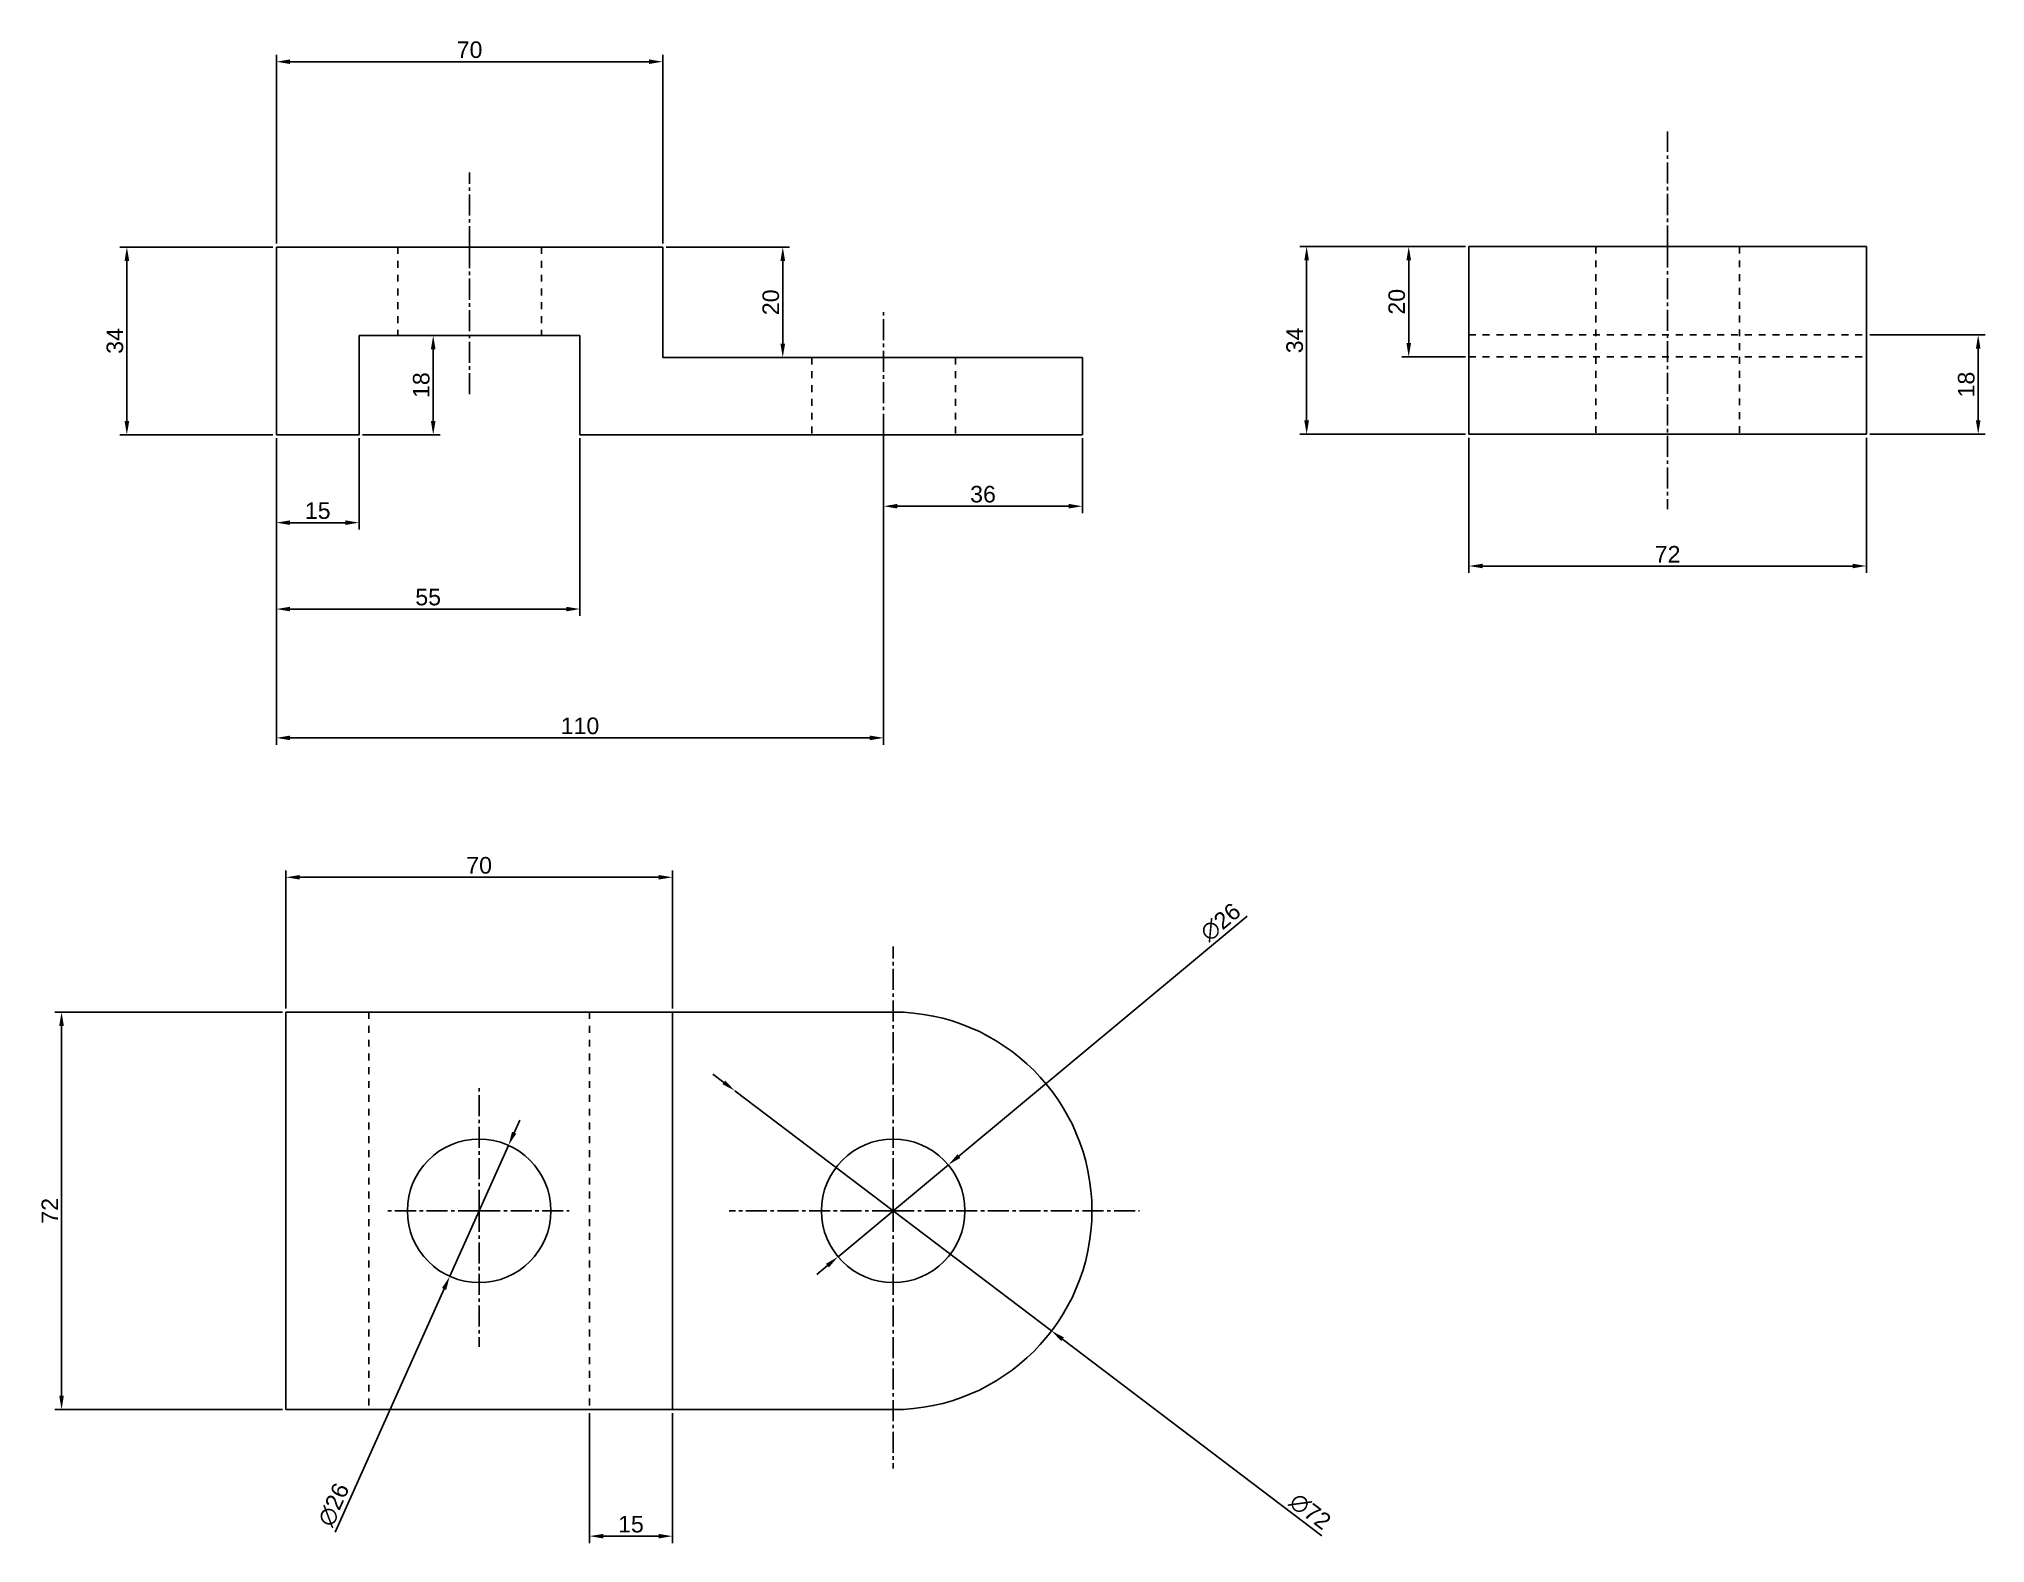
# Model space of a CAD drawing. Header units: millimetres. Extents: x 1456 to 1809, y 1044 to 1316.
import ezdxf

# ---------------------------------------------------------------- set-up
doc = ezdxf.new("R2010")
doc.units = ezdxf.units.MM
doc.linetypes.add('CENTER2', pattern=[28.575, 19.05, -3.175, 3.175, -3.175])
doc.linetypes.add('JIS_02_1.2', pattern=[2.5, 1.25, -1.25])
doc.layers.add('Cyan Layer', color=130, linetype='JIS_02_1.2')
doc.layers.add('Red Layer', color=10, linetype='CENTER2')
doc.styles.get("Standard").update_dxf_attribs({"font": 'arial.ttf'})
doc.dimstyles.new('ISO-25', dxfattribs={"dimtxt": 3, "dimasz": 2.5, "dimexe": 1.25, "dimexo": 0.625, "dimtad": 1, "dimtxsty": 'Standard', "dimcen": 2.5, "dimclrd": 2, "dimclrt": 112, "dimadec": 0, "dimazin": 0, "dimtfac": 1, "dimtmove": 0, "dimatfit": 3, "dimfxl": 1, "dimarcsym": 0})

# ---------------------------------------------------------------- blocks, each defined once
blk = doc.blocks.new('*D1')
at = {"color": 0, "lineweight": -2, "transparency": 16777216}
for p, q in [((1499.4, 1243.84), (1499.4, 1227.31)), ((1514.4, 1243.84), (1514.4, 1227.31))]:
    blk.add_line(p, q, dxfattribs=at)
at = {"color": 2, "lineweight": -2, "transparency": 16777216}
blk.add_line((1501.9, 1228.56), (1511.9, 1228.56), dxfattribs=at)
at = {"color": 2, "transparency": 16777216}
for points in [[(1501.9, 1228.98), (1501.9, 1228.15), (1499.4, 1228.56)], [(1511.9, 1228.98), (1511.9, 1228.15), (1514.4, 1228.56)]]:
    blk.add_solid(points, dxfattribs=at)
at = {"layer": 'Defpoints', "color": 0, "transparency": 16777216}
for p in [(1499.4, 1244.47), (1514.4, 1244.47), (1514.4, 1228.56)]:
    blk.add_point(p, dxfattribs=at)
at = {"color": 112, "transparency": 16777216, "insert": (1506.9, 1230.72), "char_height": 3, "attachment_point": 5}
blk.add_mtext('15', dxfattribs=at)
blk = doc.blocks.new('*D2')
at = {"color": 0, "lineweight": -2, "transparency": 16777216}
for p, q in [((1499.4, 1243.84), (1499.4, 1211.67)), ((1554.4, 1243.84), (1554.4, 1211.67))]:
    blk.add_line(p, q, dxfattribs=at)
at = {"color": 2, "lineweight": -2, "transparency": 16777216}
blk.add_line((1501.9, 1212.92), (1551.9, 1212.92), dxfattribs=at)
at = {"color": 2, "transparency": 16777216}
for points in [[(1501.9, 1213.33), (1501.9, 1212.5), (1499.4, 1212.92)], [(1551.9, 1213.33), (1551.9, 1212.5), (1554.4, 1212.92)]]:
    blk.add_solid(points, dxfattribs=at)
at = {"layer": 'Defpoints', "color": 0, "transparency": 16777216}
for p in [(1499.4, 1244.47), (1554.4, 1244.47), (1554.4, 1212.92)]:
    blk.add_point(p, dxfattribs=at)
at = {"color": 112, "transparency": 16777216, "insert": (1526.9, 1215.07), "char_height": 3, "attachment_point": 5}
blk.add_mtext('55', dxfattribs=at)
blk = doc.blocks.new('*D3')
at = {"color": 0, "lineweight": -2, "transparency": 16777216}
for p, q in [((1498.78, 1278.47), (1471.08, 1278.47)), ((1498.78, 1244.47), (1471.08, 1244.47))]:
    blk.add_line(p, q, dxfattribs=at)
at = {"color": 2, "lineweight": -2, "transparency": 16777216}
blk.add_line((1472.33, 1275.97), (1472.33, 1246.97), dxfattribs=at)
at = {"color": 2, "transparency": 16777216}
for points in [[(1471.91, 1275.97), (1472.75, 1275.97), (1472.33, 1278.47)], [(1471.91, 1246.97), (1472.75, 1246.97), (1472.33, 1244.47)]]:
    blk.add_solid(points, dxfattribs=at)
at = {"layer": 'Defpoints', "color": 0, "transparency": 16777216}
for p in [(1499.4, 1278.47), (1472.33, 1244.47), (1499.4, 1244.47)]:
    blk.add_point(p, dxfattribs=at)
at = {"color": 112, "transparency": 16777216, "insert": (1470.17, 1261.47), "char_height": 3, "attachment_point": 5, "rotation": 90}
blk.add_mtext('34', dxfattribs=at)
blk = doc.blocks.new('*D4')
at = {"color": 0, "lineweight": -2, "transparency": 16777216}
for p, q in [((1499.4, 1243.84), (1499.4, 1188.33)), ((1609.4, 1243.84), (1609.4, 1188.33))]:
    blk.add_line(p, q, dxfattribs=at)
at = {"color": 2, "lineweight": -2, "transparency": 16777216}
blk.add_line((1501.9, 1189.58), (1606.9, 1189.58), dxfattribs=at)
at = {"color": 2, "transparency": 16777216}
for points in [[(1501.9, 1190), (1501.9, 1189.17), (1499.4, 1189.58)], [(1606.9, 1190), (1606.9, 1189.17), (1609.4, 1189.58)]]:
    blk.add_solid(points, dxfattribs=at)
at = {"layer": 'Defpoints', "color": 0, "transparency": 16777216}
for p in [(1499.4, 1244.47), (1609.4, 1244.47), (1609.4, 1189.58)]:
    blk.add_point(p, dxfattribs=at)
at = {"color": 112, "transparency": 16777216, "insert": (1554.4, 1191.74), "char_height": 3, "attachment_point": 5}
blk.add_mtext('110', dxfattribs=at)
blk = doc.blocks.new('*D5')
at = {"color": 0, "lineweight": -2, "transparency": 16777216}
for p, q in [((1499.4, 1279.09), (1499.4, 1313.29)), ((1569.4, 1279.09), (1569.4, 1313.29))]:
    blk.add_line(p, q, dxfattribs=at)
at = {"color": 2, "lineweight": -2, "transparency": 16777216}
blk.add_line((1501.9, 1312.04), (1566.9, 1312.04), dxfattribs=at)
at = {"color": 2, "transparency": 16777216}
for points in [[(1501.9, 1312.46), (1501.9, 1311.63), (1499.4, 1312.04)], [(1566.9, 1312.46), (1566.9, 1311.63), (1569.4, 1312.04)]]:
    blk.add_solid(points, dxfattribs=at)
at = {"layer": 'Defpoints', "color": 0, "transparency": 16777216}
for p in [(1569.4, 1312.04), (1499.4, 1278.47), (1569.4, 1278.47)]:
    blk.add_point(p, dxfattribs=at)
at = {"color": 112, "transparency": 16777216, "insert": (1534.4, 1314.2), "char_height": 3, "attachment_point": 5}
blk.add_mtext('70', dxfattribs=at)
blk = doc.blocks.new('*D6')
at = {"color": 0, "lineweight": -2, "transparency": 16777216}
for p, q in [((1570.03, 1278.47), (1592.38, 1278.47)), ((1570.03, 1258.47), (1592.38, 1258.47))]:
    blk.add_line(p, q, dxfattribs=at)
at = {"color": 2, "lineweight": -2, "transparency": 16777216}
blk.add_line((1591.13, 1275.97), (1591.13, 1260.97), dxfattribs=at)
at = {"color": 2, "transparency": 16777216}
for points in [[(1590.71, 1275.97), (1591.55, 1275.97), (1591.13, 1278.47)], [(1590.71, 1260.97), (1591.55, 1260.97), (1591.13, 1258.47)]]:
    blk.add_solid(points, dxfattribs=at)
at = {"layer": 'Defpoints', "color": 0, "transparency": 16777216}
for p in [(1569.4, 1278.47), (1569.4, 1258.47), (1591.13, 1258.47)]:
    blk.add_point(p, dxfattribs=at)
at = {"color": 112, "transparency": 16777216, "insert": (1588.97, 1268.47), "char_height": 3, "attachment_point": 5, "rotation": 90}
blk.add_mtext('20', dxfattribs=at)
blk = doc.blocks.new('*D7')
at = {"color": 0, "lineweight": -2, "transparency": 16777216}
for p, q in [((1515.03, 1262.47), (1529.06, 1262.47)), ((1515.03, 1244.47), (1529.06, 1244.47))]:
    blk.add_line(p, q, dxfattribs=at)
at = {"color": 2, "lineweight": -2, "transparency": 16777216}
blk.add_line((1527.81, 1259.97), (1527.81, 1246.97), dxfattribs=at)
at = {"color": 2, "transparency": 16777216}
for points in [[(1527.4, 1259.97), (1528.23, 1259.97), (1527.81, 1262.47)], [(1527.4, 1246.97), (1528.23, 1246.97), (1527.81, 1244.47)]]:
    blk.add_solid(points, dxfattribs=at)
at = {"layer": 'Defpoints', "color": 0, "transparency": 16777216}
for p in [(1514.4, 1262.47), (1514.4, 1244.47), (1527.81, 1244.47)]:
    blk.add_point(p, dxfattribs=at)
at = {"color": 112, "transparency": 16777216, "insert": (1525.66, 1253.47), "char_height": 3, "attachment_point": 5, "rotation": 90}
blk.add_mtext('18', dxfattribs=at)
blk = doc.blocks.new('*D8')
at = {"color": 0, "lineweight": -2, "transparency": 16777216}
for p, q in [((1609.4, 1243.84), (1609.4, 1230.29)), ((1645.4, 1243.84), (1645.4, 1230.29))]:
    blk.add_line(p, q, dxfattribs=at)
at = {"color": 2, "lineweight": -2, "transparency": 16777216}
blk.add_line((1611.9, 1231.54), (1642.9, 1231.54), dxfattribs=at)
at = {"color": 2, "transparency": 16777216}
for points in [[(1611.9, 1231.96), (1611.9, 1231.12), (1609.4, 1231.54)], [(1642.9, 1231.96), (1642.9, 1231.12), (1645.4, 1231.54)]]:
    blk.add_solid(points, dxfattribs=at)
at = {"layer": 'Defpoints', "color": 0, "transparency": 16777216}
for p in [(1609.4, 1244.47), (1645.4, 1244.47), (1645.4, 1231.54)]:
    blk.add_point(p, dxfattribs=at)
at = {"color": 112, "transparency": 16777216, "insert": (1627.4, 1233.7), "char_height": 3, "attachment_point": 5}
blk.add_mtext('36', dxfattribs=at)
blk = doc.blocks.new('*D17')
at = {"color": 2, "lineweight": -2, "transparency": 16777216}
for p, q in [((1675.25, 1157.31), (1623.04, 1113.85)), ((1601.14, 1095.61), (1621.12, 1112.25)), ((1599.22, 1094.01), (1597.3, 1092.41))]:
    blk.add_line(p, q, dxfattribs=at)
at = {"color": 2, "transparency": 16777216}
for points in [[(1622.78, 1114.17), (1623.31, 1113.52), (1621.12, 1112.25)], [(1598.95, 1094.33), (1599.49, 1093.69), (1601.14, 1095.61)]]:
    blk.add_solid(points, dxfattribs=at)
at = {"layer": 'Defpoints', "color": 0, "transparency": 16777216}
for p in [(1621.12, 1112.25), (1601.14, 1095.61)]:
    blk.add_point(p, dxfattribs=at)
at = {"color": 112, "transparency": 16777216, "insert": (1670.43, 1156.21), "char_height": 3, "attachment_point": 5, "rotation": 39.7824}
blk.add_mtext('∅26', dxfattribs=at)
blk = doc.blocks.new('*D18')
at = {"color": 2, "lineweight": -2, "transparency": 16777216}
for p, q in [((1580.45, 1127.19), (1578.46, 1128.7)), ((1582.45, 1125.68), (1639.82, 1082.18)), ((1688.79, 1045.04), (1641.81, 1080.66))]:
    blk.add_line(p, q, dxfattribs=at)
at = {"color": 2, "transparency": 16777216}
for points in [[(1580.71, 1127.52), (1580.2, 1126.86), (1582.45, 1125.68)], [(1642.06, 1081), (1641.56, 1080.33), (1639.82, 1082.18)]]:
    blk.add_solid(points, dxfattribs=at)
at = {"layer": 'Defpoints', "color": 0, "transparency": 16777216}
for p in [(1582.45, 1125.68), (1639.82, 1082.18)]:
    blk.add_point(p, dxfattribs=at)
at = {"color": 112, "transparency": 16777216, "insert": (1686.65, 1049.48), "char_height": 3, "attachment_point": 5, "rotation": 322.8277}
blk.add_mtext('∅72', dxfattribs=at)
blk = doc.blocks.new('*D19')
at = {"color": 2, "lineweight": -2, "transparency": 16777216}
for p, q in [((1542.47, 1118.07), (1543.5, 1120.35)), ((1541.45, 1115.79), (1530.81, 1092.07)), ((1510.04, 1045.76), (1529.79, 1089.78))]:
    blk.add_line(p, q, dxfattribs=at)
at = {"color": 2, "transparency": 16777216}
for points in [[(1542.09, 1118.24), (1542.86, 1117.9), (1541.45, 1115.79)], [(1529.41, 1089.95), (1530.17, 1089.61), (1530.81, 1092.07)]]:
    blk.add_solid(points, dxfattribs=at)
at = {"layer": 'Defpoints', "color": 0, "transparency": 16777216}
for p in [(1541.45, 1115.79), (1530.81, 1092.07)]:
    blk.add_point(p, dxfattribs=at)
at = {"color": 112, "transparency": 16777216, "insert": (1509.8, 1050.7), "char_height": 3, "attachment_point": 5, "rotation": 65.8429}
blk.add_mtext('∅26', dxfattribs=at)
blk = doc.blocks.new('*D20')
at = {"color": 0, "lineweight": -2, "transparency": 16777216}
for p, q in [((1500.51, 1139.93), (1459.25, 1139.93)), ((1500.51, 1067.93), (1459.25, 1067.93))]:
    blk.add_line(p, q, dxfattribs=at)
at = {"color": 2, "lineweight": -2, "transparency": 16777216}
blk.add_line((1460.5, 1137.43), (1460.5, 1070.43), dxfattribs=at)
at = {"color": 2, "transparency": 16777216}
for points in [[(1460.08, 1137.43), (1460.91, 1137.43), (1460.5, 1139.93)], [(1460.08, 1070.43), (1460.91, 1070.43), (1460.5, 1067.93)]]:
    blk.add_solid(points, dxfattribs=at)
at = {"layer": 'Defpoints', "color": 0, "transparency": 16777216}
for p in [(1501.13, 1139.93), (1460.5, 1067.93), (1501.13, 1067.93)]:
    blk.add_point(p, dxfattribs=at)
at = {"color": 112, "transparency": 16777216, "insert": (1458.37, 1103.93), "char_height": 3, "attachment_point": 5, "rotation": 90}
blk.add_mtext('72', dxfattribs=at)
blk = doc.blocks.new('*D21')
at = {"color": 0, "lineweight": -2, "transparency": 16777216}
for p, q in [((1501.13, 1140.55), (1501.13, 1165.59)), ((1571.13, 1140.55), (1571.13, 1165.59))]:
    blk.add_line(p, q, dxfattribs=at)
at = {"color": 2, "lineweight": -2, "transparency": 16777216}
blk.add_line((1503.63, 1164.34), (1568.63, 1164.34), dxfattribs=at)
at = {"color": 2, "transparency": 16777216}
for points in [[(1503.63, 1164.75), (1503.63, 1163.92), (1501.13, 1164.34)], [(1568.63, 1164.75), (1568.63, 1163.92), (1571.13, 1164.34)]]:
    blk.add_solid(points, dxfattribs=at)
at = {"layer": 'Defpoints', "color": 0, "transparency": 16777216}
for p in [(1571.13, 1164.34), (1501.13, 1139.93), (1571.13, 1139.93)]:
    blk.add_point(p, dxfattribs=at)
at = {"color": 112, "transparency": 16777216, "insert": (1536.13, 1166.49), "char_height": 3, "attachment_point": 5}
blk.add_mtext('70', dxfattribs=at)
blk = doc.blocks.new('*D22')
at = {"color": 0, "lineweight": -2, "transparency": 16777216}
for p, q in [((1556.13, 1067.3), (1556.13, 1043.76)), ((1571.13, 1067.3), (1571.13, 1043.76))]:
    blk.add_line(p, q, dxfattribs=at)
at = {"color": 2, "lineweight": -2, "transparency": 16777216}
blk.add_line((1558.63, 1045.01), (1568.63, 1045.01), dxfattribs=at)
at = {"color": 2, "transparency": 16777216}
for points in [[(1558.63, 1045.42), (1558.63, 1044.59), (1556.13, 1045.01)], [(1568.63, 1045.42), (1568.63, 1044.59), (1571.13, 1045.01)]]:
    blk.add_solid(points, dxfattribs=at)
at = {"layer": 'Defpoints', "color": 0, "transparency": 16777216}
for p in [(1556.13, 1067.93), (1571.13, 1067.93), (1571.13, 1045.01)]:
    blk.add_point(p, dxfattribs=at)
at = {"color": 112, "transparency": 16777216, "insert": (1563.63, 1047.16), "char_height": 3, "attachment_point": 5}
blk.add_mtext('15', dxfattribs=at)
blk = doc.blocks.new('*D27')
at = {"color": 0, "lineweight": -2, "transparency": 16777216}
for p, q in [((1715.4, 1243.94), (1715.4, 1219.46)), ((1787.4, 1243.94), (1787.4, 1219.46))]:
    blk.add_line(p, q, dxfattribs=at)
at = {"color": 2, "lineweight": -2, "transparency": 16777216}
blk.add_line((1717.9, 1220.71), (1784.9, 1220.71), dxfattribs=at)
at = {"color": 2, "transparency": 16777216}
for points in [[(1717.9, 1221.13), (1717.9, 1220.3), (1715.4, 1220.71)], [(1784.9, 1221.13), (1784.9, 1220.3), (1787.4, 1220.71)]]:
    blk.add_solid(points, dxfattribs=at)
at = {"layer": 'Defpoints', "color": 0, "transparency": 16777216}
for p in [(1715.4, 1244.57), (1787.4, 1244.57), (1787.4, 1220.71)]:
    blk.add_point(p, dxfattribs=at)
at = {"color": 112, "transparency": 16777216, "insert": (1751.4, 1222.84), "char_height": 3, "attachment_point": 5}
blk.add_mtext('72', dxfattribs=at)
blk = doc.blocks.new('*D28')
at = {"color": 0, "lineweight": -2, "transparency": 16777216}
for p, q in [((1714.77, 1278.57), (1684.77, 1278.57)), ((1714.77, 1244.57), (1684.77, 1244.57))]:
    blk.add_line(p, q, dxfattribs=at)
at = {"color": 2, "lineweight": -2, "transparency": 16777216}
blk.add_line((1686.02, 1276.07), (1686.02, 1247.07), dxfattribs=at)
at = {"color": 2, "transparency": 16777216}
for points in [[(1685.6, 1276.07), (1686.44, 1276.07), (1686.02, 1278.57)], [(1685.6, 1247.07), (1686.44, 1247.07), (1686.02, 1244.57)]]:
    blk.add_solid(points, dxfattribs=at)
at = {"layer": 'Defpoints', "color": 0, "transparency": 16777216}
for p in [(1715.4, 1278.57), (1686.02, 1244.57), (1715.4, 1244.57)]:
    blk.add_point(p, dxfattribs=at)
at = {"color": 112, "transparency": 16777216, "insert": (1683.86, 1261.57), "char_height": 3, "attachment_point": 5, "rotation": 90}
blk.add_mtext('34', dxfattribs=at)
blk = doc.blocks.new('*D29')
at = {"color": 0, "lineweight": -2, "transparency": 16777216}
for p, q in [((1714.77, 1278.57), (1703.26, 1278.57)), ((1714.77, 1258.57), (1703.26, 1258.57))]:
    blk.add_line(p, q, dxfattribs=at)
at = {"color": 2, "lineweight": -2, "transparency": 16777216}
blk.add_line((1704.51, 1261.07), (1704.51, 1276.07), dxfattribs=at)
at = {"color": 2, "transparency": 16777216}
for points in [[(1704.1, 1276.07), (1704.93, 1276.07), (1704.51, 1278.57)], [(1704.1, 1261.07), (1704.93, 1261.07), (1704.51, 1258.57)]]:
    blk.add_solid(points, dxfattribs=at)
at = {"layer": 'Defpoints', "color": 0, "transparency": 16777216}
for p in [(1704.51, 1278.57), (1715.4, 1278.57), (1715.4, 1258.57)]:
    blk.add_point(p, dxfattribs=at)
at = {"color": 112, "transparency": 16777216, "insert": (1702.35, 1268.57), "char_height": 3, "attachment_point": 5, "rotation": 90}
blk.add_mtext('20', dxfattribs=at)
blk = doc.blocks.new('*D30')
at = {"color": 0, "lineweight": -2, "transparency": 16777216}
for p, q in [((1788.02, 1262.57), (1808.91, 1262.57)), ((1788.02, 1244.57), (1808.91, 1244.57))]:
    blk.add_line(p, q, dxfattribs=at)
at = {"color": 2, "lineweight": -2, "transparency": 16777216}
blk.add_line((1807.66, 1260.07), (1807.66, 1247.07), dxfattribs=at)
at = {"color": 2, "transparency": 16777216}
for points in [[(1807.24, 1260.07), (1808.07, 1260.07), (1807.66, 1262.57)], [(1807.24, 1247.07), (1808.07, 1247.07), (1807.66, 1244.57)]]:
    blk.add_solid(points, dxfattribs=at)
at = {"layer": 'Defpoints', "color": 0, "transparency": 16777216}
for p in [(1787.4, 1262.57), (1787.4, 1244.57), (1807.66, 1244.57)]:
    blk.add_point(p, dxfattribs=at)
at = {"color": 112, "transparency": 16777216, "insert": (1805.5, 1253.57), "char_height": 3, "attachment_point": 5, "rotation": 90}
blk.add_mtext('18', dxfattribs=at)

msp = doc.modelspace()

# ---------------------------------------------------------------- linework, layer by layer
for p, q in [((1499.401, 1244.469), (1499.401, 1278.469)), ((1499.401, 1278.469), (1554.401, 1278.469)), ((1534.401, 1278.469), (1521.401, 1278.469)), ((1569.401, 1278.469), (1534.401, 1278.469)), ((1534.401, 1278.469), (1547.401, 1278.469)), ((1554.401, 1278.469), (1569.401, 1278.469)), ((1569.401, 1278.469), (1569.401, 1258.469)), ((1787.4, 1278.566), (1715.4, 1278.566)), ((1715.4, 1278.566), (1715.4, 1244.566)), ((1715.4, 1278.566), (1715.4, 1258.566)), ((1751.4, 1278.566), (1738.4, 1278.566)), ((1787.4, 1278.566), (1751.4, 1278.566)), ((1751.4, 1278.566), (1764.4, 1278.566)), ((1787.4, 1244.566), (1787.4, 1278.566)), ((1514.401, 1244.469), (1514.401, 1262.469)), ((1514.401, 1262.469), (1554.401, 1262.469)), ((1554.401, 1262.469), (1554.401, 1244.469)), ((1787.4, 1244.566), (1787.4, 1262.566)), ((1569.401, 1258.469), (1645.401, 1258.469)), ((1609.401, 1258.469), (1596.401, 1258.469)), ((1609.401, 1258.469), (1622.401, 1258.469)), ((1645.401, 1258.469), (1645.401, 1244.469)), ((1499.401, 1244.469), (1514.401, 1244.469)), ((1554.401, 1244.469), (1569.401, 1244.469)), ((1569.401, 1244.469), (1609.401, 1244.469)), ((1609.401, 1244.469), (1645.401, 1244.469)), ((1645.401, 1244.469), (1609.401, 1244.469)), ((1715.4, 1244.566), (1787.4, 1244.566)), ((1501.132, 1139.927), (1501.132, 1067.927)), ((1571.132, 1139.927), (1501.132, 1139.927)), ((1501.132, 1139.927), (1516.132, 1139.927)), ((1571.132, 1139.927), (1556.132, 1139.927)), ((1571.132, 1067.927), (1571.132, 1139.927)), ((1571.132, 1139.927), (1611.132, 1139.927)), ((1501.132, 1067.927), (1571.132, 1067.927)), ((1611.132, 1067.927), (1571.132, 1067.927))]:
    msp.add_line(p, q)
for centre in [(1536.132, 1103.927), (1611.132, 1103.927)]:
    msp.add_circle(centre, 13)
msp.add_arc((1611.132, 1103.927), 36, 270, 90)
at = {"layer": 'Cyan Layer'}
for p, q in [((1521.401, 1278.469), (1521.401, 1262.469)), ((1547.401, 1278.469), (1547.401, 1262.469)), ((1738.4, 1278.566), (1738.4, 1244.566)), ((1764.4, 1278.566), (1764.4, 1244.566)), ((1715.4, 1262.566), (1787.4, 1262.566)), ((1596.401, 1258.469), (1596.401, 1244.469)), ((1622.401, 1258.469), (1622.401, 1244.469)), ((1715.4, 1258.566), (1787.4, 1258.566))]:
    msp.add_line(p, q, dxfattribs=at)
at = {"layer": 'Cyan Layer', "linetype": 'JIS_02_1.2'}
for p, q in [((1516.132, 1139.927), (1516.132, 1067.927)), ((1556.132, 1139.927), (1556.132, 1067.927))]:
    msp.add_line(p, q, dxfattribs=at)
at = {"layer": 'Red Layer', "ltscale": 0.2}
for p, q in [((1751.4, 1278.566), (1751.4, 1299.398)), ((1534.401, 1278.469), (1534.401, 1291.994)), ((1534.401, 1278.469), (1534.401, 1251.844)), ((1751.4, 1278.566), (1751.4, 1231.001)), ((1609.401, 1244.469), (1609.401, 1267.053)), ((1611.132, 1103.927), (1611.132, 1151.808)), ((1536.132, 1103.927), (1536.132, 1126.45)), ((1536.132, 1103.927), (1519.309, 1103.927)), ((1536.132, 1103.927), (1536.132, 1079.314)), ((1536.132, 1103.927), (1552.446, 1103.927)), ((1611.132, 1103.927), (1581.404, 1103.927)), ((1611.132, 1103.927), (1655.739, 1103.927)), ((1611.132, 1103.927), (1611.132, 1057.238))]:
    msp.add_line(p, q, dxfattribs=at)
at = {"layer": 'Red Layer'}
msp.add_line((1609.401, 1244.469), (1609.401, 1226.173), dxfattribs=at)

# ---------------------------------------------------------------- dimensions: what is measured, and where the dimension line sits
for base, p1, p2, picture, middle in [((1569.401, 1312.044), (1499.401, 1278.469), (1569.401, 1278.469), '*D5', (1534.401, 1314.201)), ((1514.401, 1228.563), (1499.401, 1244.469), (1514.401, 1244.469), '*D1', (1506.901, 1230.72)), ((1554.401, 1212.918), (1499.401, 1244.469), (1554.401, 1244.469), '*D2', (1526.901, 1215.069)), ((1609.401, 1189.584), (1499.401, 1244.469), (1609.401, 1244.469), '*D4', (1554.401, 1191.741)), ((1645.401, 1231.54), (1609.401, 1244.469), (1645.401, 1244.469), '*D8', (1627.401, 1233.698)), ((1787.4, 1220.713), (1715.4, 1244.566), (1787.4, 1244.566), '*D27', (1751.4, 1222.844)), ((1571.132, 1164.337), (1501.132, 1139.927), (1571.132, 1139.927), '*D21', (1536.132, 1166.494)), ((1571.132, 1045.006), (1556.132, 1067.927), (1571.132, 1067.927), '*D22', (1563.632, 1047.163))]:
    dim = msp.add_linear_dim(base=base, p1=p1, p2=p2, dimstyle='ISO-25')
    dim.commit()
    dim.dimension.update_dxf_attribs({"geometry": picture, "text_midpoint": middle})
for base, p1, p2, picture, middle in [((1472.331, 1244.469), (1499.401, 1278.469), (1499.401, 1244.469), '*D3', (1470.173, 1261.469)), ((1591.129, 1258.469), (1569.401, 1278.469), (1569.401, 1258.469), '*D6', (1588.973, 1268.469)), ((1686.018, 1244.566), (1715.4, 1278.566), (1715.4, 1244.566), '*D28', (1683.861, 1261.566)), ((1704.512, 1278.566), (1715.4, 1258.566), (1715.4, 1278.566), '*D29', (1702.355, 1268.566)), ((1527.815, 1244.469), (1514.401, 1262.469), (1514.401, 1244.469), '*D7', (1525.658, 1253.469)), ((1807.655, 1244.566), (1787.4, 1262.566), (1787.4, 1244.566), '*D30', (1805.498, 1253.566)), ((1460.498, 1067.927), (1501.132, 1139.927), (1501.132, 1067.927), '*D20', (1458.366, 1103.927))]:
    dim = msp.add_linear_dim(base=base, p1=p1, p2=p2, angle=90, dimstyle='ISO-25')
    dim.commit()
    dim.dimension.update_dxf_attribs({"geometry": picture, "text_midpoint": middle})
for p1, p2, picture, middle in [((1601.141, 1095.609), (1621.122, 1112.245), '*D17', (1671.86, 1154.493)), ((1582.446, 1125.679), (1639.817, 1082.175), '*D18', (1685.294, 1047.691)), ((1541.452, 1115.789), (1530.812, 1092.065), '*D19', (1511.846, 1049.779))]:
    dim = msp.add_diameter_dim_2p(p1=p1, p2=p2, dimstyle='ISO-25')
    dim.commit()
    dim.dimension.update_dxf_attribs({"geometry": picture, "text_midpoint": middle, "dimtype": 163})

doc.saveas('drawing.dxf')
